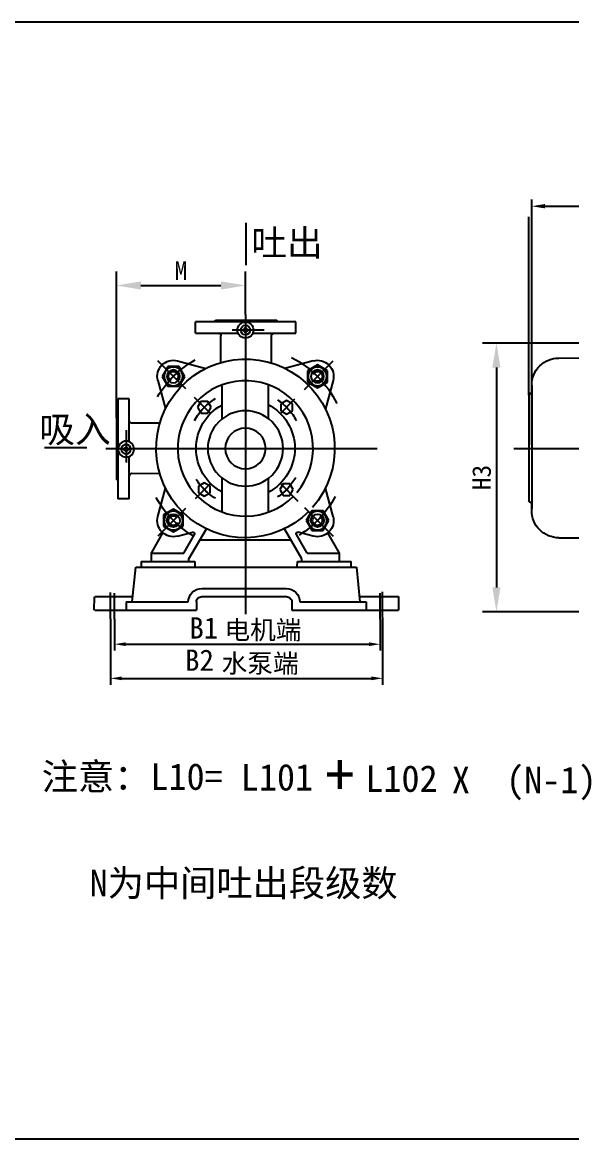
# Model space of a CAD drawing. Extents: x 1620 to 2878, y -792 to 791.
# Drawn here: x 2516 to 2619.4, y -582 to -372 of the extents above; entities that cross this region are included whole.
import ezdxf
from ezdxf.enums import TextEntityAlignment as Align

# ---------------------------------------------------------------- set-up
doc = ezdxf.new("R2010")
doc.units = 0
doc.header["$MEASUREMENT"] = 0
doc.linetypes.add('CENTER', pattern=[2, 1.25, -0.25, 0.25, -0.25])
doc.linetypes.add('CENTERX2', pattern=[4, 2.5, -0.5, 0.5, -0.5])
doc.layers.get('0').update_dxf_attribs({"linetype": 'CONTINUOUS'})
doc.layers.get('DEFPOINTS').update_dxf_attribs({"linetype": 'CONTINUOUS'})
for name, color, linetype in [('1', 7, 'CONTINUOUS'), ('2', 1, 'CONTINUOUS'), ('4', 4, 'CENTERX2'), ('8', 20, 'CONTINUOUS')]:
    doc.layers.add(name, color=color, linetype=linetype)
doc.styles.get("Standard").update_dxf_attribs({"font": 'SimSun.ttf', "width": 0.6})
doc.dimstyles.get("Standard").update_dxf_attribs({"dimtxt": 0.18, "dimasz": 0.18, "dimexe": 0.18, "dimexo": 0.0625, "dimgap": 0.09, "dimtad": 0, "dimtih": 1, "dimtoh": 1, "dimdec": 4, "dimzin": 0, "dimdsep": 46, "dimtxsty": 'Standard', "dimcen": 0.09, "dimadec": 0, "dimazin": 0, "dimtfac": 1, "dimtdec": 4, "dimtofl": 0, "dimtmove": 0, "dimatfit": 3, "dimfxl": 0, "dimtolj": 1, "dimtzin": 0, "dimarcsym": 0})

# ---------------------------------------------------------------- blocks, each defined once
blk = doc.blocks.new('*D72')
at = {"layer": '2', "color": 0, "lineweight": -2}
for p, q in [((2611.91, -451.51), (2611.91, -405.32)), ((2614.41, -406.57), (2781.34, -406.57)), ((2783.84, -451.51), (2783.84, -405.32))]:
    blk.add_line(p, q, dxfattribs=at)
at = {"layer": '2', "color": 0}
for points in [[(2614.41, -406.15), (2614.41, -406.98), (2611.91, -406.57)], [(2781.34, -406.15), (2781.34, -406.98), (2783.84, -406.57)]]:
    blk.add_solid(points, dxfattribs=at)
at = {"layer": 'DEFPOINTS', "color": 0}
for p in [(2783.84, -406.57), (2611.91, -452.14), (2783.84, -452.14)]:
    blk.add_point(p, dxfattribs=at)

msp = doc.modelspace()

# ---------------------------------------------------------------- linework, layer by layer
for p, q in [((2809.31876, -371.97458), (2512.31876, -371.97458)), ((2512.31876, -581.97458), (2809.31876, -581.97458))]:
    msp.add_line(p, q)
at = {"color": 1, "linetype": 'ByBlock'}
for p, q in [((2611.39285, -442.09131), (2611.39285, -408.57231)), ((2533.74112, -446.3619), (2533.74112, -418.83771)), ((2558.02912, -426.94286), (2558.02912, -418.83771)), ((2538.36112, -421.47771), (2553.40912, -421.47771)), ((2642.24525, -432.3115), (2602.62359, -432.3115)), ((2605.26359, -436.9315), (2605.26359, -478.27178)), ((2621.82976, -482.89178), (2602.62359, -482.89178)), ((2532.63246, -484.164), (2532.63246, -496.57993)), ((2533.4022, -484.27114), (2533.4022, -490.15846)), ((2583.36391, -484.27114), (2583.36391, -490.15846)), ((2583.85253, -483.9039), (2583.85253, -496.57993)), ((2535.5022, -488.95846), (2581.26391, -488.95846)), ((2534.73246, -495.37993), (2581.75253, -495.37993))]:
    msp.add_line(p, q, dxfattribs=at)
for points in [[(2538.36112, -420.70771), (2538.36112, -422.24771), (2533.74112, -421.47771)], [(2553.40912, -420.70771), (2553.40912, -422.24771), (2558.02912, -421.47771)], [(2604.49359, -436.9315), (2606.03359, -436.9315), (2605.26359, -432.3115)], [(2604.49359, -478.27178), (2606.03359, -478.27178), (2605.26359, -482.89178)], [(2535.5022, -488.60846), (2535.5022, -489.30846), (2533.4022, -488.95846)], [(2581.26391, -488.60846), (2581.26391, -489.30846), (2583.36391, -488.95846)], [(2534.73246, -495.02993), (2534.73246, -495.72993), (2532.63246, -495.37993)], [(2581.75253, -495.02993), (2581.75253, -495.72993), (2583.85253, -495.37993)]]:
    msp.add_solid(points, dxfattribs=at)
at = {"layer": '1'}
for p, q in [((2567.48556, -428.34136), (2548.66236, -428.34136)), ((2548.66236, -430.46656), (2548.66236, -428.34136)), ((2552.10316, -428.34136), (2552.38253, -428.03776)), ((2563.93406, -428.03776), (2552.38253, -428.03776)), ((2564.24716, -428.34136), (2563.93406, -428.03776)), ((2567.48556, -428.34136), (2564.24716, -428.34136)), ((2567.48556, -430.46656), (2567.48556, -428.34136)), ((2548.66236, -430.46656), (2556.65757, -430.46656)), ((2558.02912, -429.34403), (2557.51379, -429.85936)), ((2557.51379, -429.85936), (2558.02912, -430.37469)), ((2558.54445, -429.85936), (2558.02912, -429.34403)), ((2558.02912, -430.37469), (2558.54445, -429.85936)), ((2559.40068, -430.46656), (2567.48556, -430.46656)), ((2553.3962, -435.9899), (2553.41876, -430.97256)), ((2562.94024, -436.07233), (2562.93184, -430.87022)), ((2543.39776, -436.72258), (2542.32719, -438.57686)), ((2545.53889, -436.72258), (2543.39776, -436.72258)), ((2545.2541, -435.64431), (2550.59168, -437.07451)), ((2546.60946, -438.57686), (2545.53889, -436.72258)), ((2570.80415, -435.64431), (2565.46657, -437.07451)), ((2571.58992, -436.43572), (2569.73565, -437.50629)), ((2573.4442, -437.50629), (2571.58992, -436.43572)), ((2617.0311, -435.12038), (2625.28142, -435.10361)), ((2542.32719, -438.57686), (2543.39776, -440.43114)), ((2545.53889, -440.43114), (2546.60946, -438.57686)), ((2569.73565, -437.50629), (2569.73565, -439.64743)), ((2573.4442, -439.64743), (2573.4442, -437.50629)), ((2541.53577, -439.36263), (2542.96597, -444.70022)), ((2543.39776, -440.43114), (2545.53889, -440.43114)), ((2553.59893, -440.19596), (2553.59893, -446.60986)), ((2562.29448, -440.13609), (2562.29448, -446.48169)), ((2569.73565, -439.64743), (2571.58992, -440.71799)), ((2571.58992, -440.71799), (2573.4442, -439.64743)), ((2574.52247, -439.36263), (2573.09227, -444.70022)), ((2611.90542, -440.24607), (2611.90542, -463.49538)), ((2611.90542, -440.24607), (2611.90542, -441.57875)), ((2534.04472, -442.81039), (2534.04472, -461.63359)), ((2536.16992, -442.81039), (2534.04472, -442.81039)), ((2534.04472, -442.81039), (2534.04472, -446.04879)), ((2536.16992, -450.89527), (2536.16992, -442.81039)), ((2611.39285, -442.09131), (2611.39285, -461.97898)), ((2611.70039, -441.78377), (2611.70039, -441.78377)), ((2549.65815, -443.30349), (2549.02541, -444.39944)), ((2549.02541, -444.39944), (2549.65815, -445.49538)), ((2550.92364, -443.30349), (2549.65815, -443.30349)), ((2551.55639, -444.39944), (2550.92364, -443.30349)), ((2550.92364, -445.49538), (2551.55639, -444.39944)), ((2565.76735, -443.13395), (2564.6714, -443.76669)), ((2564.6714, -443.76669), (2564.6714, -445.03218)), ((2564.6714, -445.03218), (2565.76735, -445.66492)), ((2566.86329, -443.76669), (2565.76735, -443.13395)), ((2565.76735, -445.66492), (2566.86329, -445.03218)), ((2566.86329, -445.03218), (2566.86329, -443.76669)), ((2534.04472, -446.04879), (2533.74112, -446.3619)), ((2533.74112, -446.3619), (2533.74112, -457.91342)), ((2549.65815, -445.49538), (2550.92364, -445.49538)), ((2541.77569, -447.35571), (2536.57358, -447.36411)), ((2535.56272, -451.7515), (2535.04739, -452.26683)), ((2535.04739, -452.26683), (2535.56272, -452.78216)), ((2536.07805, -452.26683), (2535.56272, -451.7515)), ((2535.56272, -452.78216), (2536.07805, -452.26683)), ((2536.16992, -461.63359), (2536.16992, -453.63838)), ((2541.69326, -456.89975), (2536.67592, -456.87719)), ((2553.59893, -457.66546), (2553.59893, -464.07936)), ((2562.29448, -457.79363), (2562.29448, -464.13922)), ((2534.04472, -458.19279), (2533.74112, -457.91342)), ((2541.53577, -464.91268), (2542.96597, -459.5751)), ((2550.2909, -458.61039), (2549.19495, -459.24314)), ((2549.19495, -459.24314), (2549.19495, -460.50863)), ((2551.38685, -459.24314), (2550.2909, -458.61039)), ((2551.38685, -460.50863), (2551.38685, -459.24314)), ((2565.1346, -458.77994), (2564.50186, -459.87588)), ((2564.50186, -459.87588), (2565.1346, -460.97183)), ((2566.40009, -458.77994), (2565.1346, -458.77994)), ((2567.03284, -459.87588), (2566.40009, -458.77994)), ((2566.40009, -460.97183), (2567.03284, -459.87588)), ((2574.52247, -464.91268), (2573.09227, -459.5751)), ((2536.16992, -461.63359), (2534.04472, -461.63359)), ((2549.19495, -460.50863), (2550.2909, -461.14137)), ((2550.2909, -461.14137), (2551.38685, -460.50863)), ((2565.1346, -460.97183), (2566.40009, -460.97183)), ((2544.46832, -463.55732), (2542.61405, -464.62789)), ((2546.3226, -464.62789), (2544.46832, -463.55732)), ((2570.51936, -463.84418), (2569.44879, -465.69846)), ((2572.66049, -463.84418), (2570.51936, -463.84418)), ((2573.73106, -465.69846), (2572.66049, -463.84418)), ((2611.70039, -462.28652), (2611.70039, -462.28652)), ((2611.90542, -463.82422), (2611.90542, -462.49155)), ((2542.61405, -464.62789), (2542.61405, -466.76903)), ((2546.3226, -466.76903), (2546.3226, -464.62789)), ((2569.44879, -465.69846), (2570.51936, -467.55274)), ((2572.66049, -467.55274), (2573.73106, -465.69846)), ((2540.31912, -471.80896), (2542.50838, -468.01706)), ((2542.61405, -466.76903), (2544.46832, -467.83959)), ((2544.46832, -467.83959), (2546.3226, -466.76903)), ((2545.2541, -468.63101), (2548.08397, -467.87275)), ((2547.40312, -472.92216), (2550.68106, -467.24461)), ((2568.65512, -472.92216), (2565.37719, -467.24461)), ((2570.80415, -468.63101), (2567.97428, -467.87275)), ((2570.51936, -467.55274), (2572.66049, -467.55274)), ((2575.73912, -471.80896), (2573.54987, -468.01706)), ((2546.40985, -471.80896), (2548.42547, -468.3178)), ((2566.62386, -469.4039), (2549.43439, -469.4039)), ((2569.6484, -471.80896), (2567.63278, -468.3178)), ((2617.0311, -468.94991), (2625.21494, -468.94991)), ((2540.31912, -473.42816), (2540.31912, -471.80896)), ((2540.31912, -471.80896), (2546.40985, -471.80896)), ((2569.6484, -471.80896), (2575.73912, -471.80896)), ((2575.73912, -473.42816), (2575.73912, -471.80896)), ((2536.73729, -481.01816), (2537.39509, -474.44016)), ((2537.39509, -474.44016), (2572.6851, -474.44016)), ((2538.40709, -473.42816), (2548.52709, -473.42816)), ((2538.40709, -473.42816), (2538.40709, -474.44016)), ((2547.40312, -473.42816), (2547.40312, -472.92216)), ((2548.52709, -473.42816), (2548.52709, -474.44016)), ((2567.79508, -474.40259), (2567.79869, -473.42816)), ((2567.79869, -473.42816), (2577.91876, -473.42816)), ((2568.65512, -473.42816), (2568.65512, -472.92216)), ((2572.6851, -474.44016), (2578.92582, -474.44016)), ((2577.91501, -474.44016), (2577.91876, -473.42816)), ((2578.92582, -474.44016), (2579.58362, -481.01816)), ((2549.81211, -478.48816), (2565.74982, -478.48816)), ((2529.53758, -480.06908), (2529.50149, -482.53616)), ((2529.66074, -480.00616), (2536.83849, -480.00616)), ((2549.81211, -480.00616), (2565.74982, -480.00616)), ((2579.48242, -480.00616), (2586.81942, -480.00616)), ((2586.81942, -480.00616), (2586.81942, -482.53616)), ((2529.66074, -482.53616), (2548.80011, -482.53616)), ((2535.57349, -481.01816), (2535.57349, -482.53616)), ((2535.57349, -481.01816), (2537.09741, -481.01816)), ((2536.73729, -481.01816), (2547.28211, -481.01816)), ((2547.28211, -481.01816), (2547.28211, -481.01816)), ((2548.80011, -481.01816), (2548.80011, -482.53616)), ((2566.76182, -481.01816), (2566.76182, -482.53616)), ((2566.76182, -482.53616), (2586.81942, -482.53616)), ((2568.27982, -481.01816), (2579.58362, -481.01816)), ((2568.27982, -481.01816), (2568.27982, -481.01816)), ((2579.58362, -481.01816), (2580.74742, -481.01816)), ((2580.74742, -481.01816), (2580.74742, -482.53616))]:
    msp.add_line(p, q, dxfattribs=at)
for centre, major_axis in [((2558.02912, -429.85936), (1.06063, 1.06063)), ((2558.02912, -429.85936), (-0.63243, 0.63243)), ((2544.46832, -465.69846), (0.86523, 0.86523)), ((2571.58992, -465.69846), (0.86523, 0.86523))]:
    msp.add_ellipse(centre, major_axis=major_axis, ratio=1, dxfattribs=at)
at = {"layer": '1', "extrusion": (0, 0, -1)}
for centre, major_axis, start_param, end_param in [((2552.91276, -430.97256), (0.3578, 0.3578), 5.497787144, 7.068583471), ((2563.42739, -430.97256), (0.3578, 0.3578), 4.130657002, 5.497787144), ((2558.02912, -452.13766), (-11.87885, 11.87885), 3.138516213, 9.362111211), ((2544.46832, -438.57686), (-2.14678, 2.14678), 5.235987756, 7.330382858), ((2571.58992, -438.57686), (-2.14678, 2.14678), 0.523598776, 2.617993878), ((2617.0311, -440.24607), (3.62441, 3.62441), 3.926990817, 5.497787144), ((2558.02912, -452.13766), (6.57582, 6.57582), 2.852732368, 5.001249266), ((2558.02912, -452.13766), (6.57582, 6.57582), 5.974272778, 8.162894164), ((2536.67592, -446.86857), (0.3578, 0.3578), 2.559860675, 3.926990817), ((2611.70039, -461.97898), (0.21746, 0.21746), 2.35619449, 3.926990817), ((2611.70039, -462.49155), (0.14498, 0.14498), 5.497787144, 7.068583471), ((2617.0311, -463.82422), (3.62441, 3.62441), 2.35619449, 3.926990817), ((2544.46832, -465.69846), (-2.14678, 2.14678), 3.665191429, 5.759586532), ((2571.58992, -465.69846), (-2.14678, 2.14678), 2.094395102, 4.188790205), ((2548.16254, -468.166), (0.21468, 0.21468), 5.235987756, 7.592182246), ((2567.8957, -468.166), (0.21468, 0.21468), 3.403392041, 5.759586532), ((2549.81211, -481.01816), (-1.78898, 1.78898), 5.497787144, 7.068583471), ((2565.74982, -481.01816), (-1.78898, 1.78898), 0.785398163, 2.35619449), ((2549.81211, -481.01816), (-0.71559, 0.71559), 5.497787144, 7.068583471), ((2565.74982, -481.01816), (0.71559, 0.71559), 5.497787144, 7.068583471)]:
    msp.add_ellipse(centre, major_axis=major_axis, ratio=1, start_param=start_param, end_param=end_param, dxfattribs=at)
for centre, major_axis in [((2544.46832, -438.57686), (-1.24369, 1.24369)), ((2571.58992, -438.57686), (-1.24369, 1.24369)), ((2544.46832, -438.57686), (0.86523, 0.86523)), ((2571.58992, -438.57686), (0.86523, 0.86523)), ((2558.02912, -452.13766), (5.00915, 5.00915)), ((2558.02912, -452.13766), (2.69245, 2.69245)), ((2535.56272, -452.26683), (-1.06063, 1.06063)), ((2535.56272, -452.26683), (-0.63243, 0.63243)), ((2544.46832, -465.69846), (-1.24369, 1.24369)), ((2571.58992, -465.69846), (-1.24369, 1.24369))]:
    msp.add_ellipse(centre, major_axis=major_axis, ratio=1, dxfattribs=at)
at = {"layer": '1'}
for centre, major_axis, start_param, end_param in [((2558.02912, -452.13766), (9.00641, 9.00641), 4.791965368, 10.999156115), ((2611.70039, -442.09131), (0.21746, 0.21746), 0.785398163, 2.35619449), ((2611.70039, -441.57875), (0.14498, 0.14498), 3.926990817, 5.497787144), ((2536.67592, -457.38319), (0.3578, 0.3578), 0.785398163, 2.35619449)]:
    msp.add_ellipse(centre, major_axis=major_axis, ratio=1, start_param=start_param, end_param=end_param, dxfattribs=at)
at = {"layer": '2', "extrusion": (0, 0, -1)}
for centre, start_param, end_param in [((2544.46832, -438.57686), 4.420330809, 9.265651303), ((2571.58992, -438.57686), 5.991127135, 10.83644763), ((2544.46832, -465.69846), 2.849534482, 7.694854976), ((2571.58992, -465.69846), 1.278738155, 6.124058649)]:
    msp.add_ellipse(centre, major_axis=(-0.64897, 0.64897), ratio=1, start_param=start_param, end_param=end_param, dxfattribs=at)
at = {"layer": '4', "ltscale": 50}
for p, q in [((2558.02912, -426.94286), (2558.02912, -483.33566)), ((2561.57689, -429.85936), (2555.51202, -429.85936)), ((2546.83948, -440.94802), (2541.52107, -435.6296)), ((2569.12751, -441.03927), (2574.53718, -435.6296)), ((2551.4533, -445.56184), (2548.43387, -442.54241)), ((2564.60494, -445.56184), (2567.3561, -442.81068)), ((2535.56272, -448.71907), (2535.56272, -454.78393)), ((2531.73144, -452.13766), (2582.83324, -452.13766)), ((2608.54011, -452.13766), (2784.6482, -452.13766)), ((2551.4533, -458.71348), (2548.57903, -461.58775)), ((2564.60494, -458.71348), (2567.91938, -462.02792)), ((2546.71911, -463.44767), (2541.52107, -468.64572)), ((2569.15937, -463.26791), (2574.53718, -468.64572))]:
    msp.add_line(p, q, dxfattribs=at)
at = {"layer": '4', "linetype": 'CENTER', "ltscale": 50}
for p, q in [((2532.63246, -484.164), (2532.63246, -479.25357)), ((2533.4022, -484.27114), (2533.4022, -479.36071)), ((2583.36391, -484.27114), (2583.36391, -479.36071)), ((2583.85253, -483.9039), (2583.85253, -479.12352))]:
    msp.add_line(p, q, dxfattribs=at)
at = {"layer": '4', "ltscale": 50, "extrusion": (0, 0, -1)}
for major_axis, start_param, end_param in [((13.5608, 13.5608), 4.457913698, 4.983725858), ((13.5608, 13.5608), 5.966721082, 6.611031387), ((7.73822, 7.73822), 4.426962972, 4.956434903), ((7.73822, 7.73822), 6.081000522, 6.568372452), ((7.73822, 7.73822), 1.312618269, 1.771592654), ((7.73822, 7.73822), 2.900127609, 3.364113702), ((13.5608, 13.5608), 2.902709519, 3.424710047), ((13.5608, 13.5608), 1.276587898, 1.801772345)]:
    msp.add_ellipse((2558.02912, -452.13766), major_axis=major_axis, ratio=1, start_param=start_param, end_param=end_param, dxfattribs=at)
at = {"layer": '8', "color": 1}
for p, q in [((2558.10544, -409.71723), (2558.10544, -417.67894)), ((2528.19809, -452.03581), (2520.23637, -452.03581))]:
    msp.add_line(p, q, dxfattribs=at)
at = {"layer": 'DEFPOINTS', "color": 0, "linetype": 'ByBlock'}
for p in [(2558.02912, -421.47771), (2558.02912, -426.94286), (2611.39285, -442.09131), (2533.74112, -446.3619), (2605.26359, -482.89178), (2532.63246, -484.164), (2533.4022, -484.27114), (2583.36391, -484.27114), (2583.85253, -483.9039), (2583.36391, -488.95846), (2583.85253, -495.37993)]:
    msp.add_point(p, dxfattribs=at)

# ---------------------------------------------------------------- texts
at = {"color": 3}
for s, p in [('电机端', (2554.08127, -488.04768)), ('水泵端', (2553.54267, -494.3223))]:
    msp.add_text(s, height=3.542, dxfattribs=at).set_placement(p)
msp.add_attdef('M', text='', height=3.5).set_placement((2545.88512, -421.47771), align=Align.BOTTOM_CENTER)
msp.add_attdef('H3', text='', height=3.5, rotation=90).set_placement((2605.26359, -457.60164), align=Align.BOTTOM_CENTER)
for tag, p in [('B1', (2552.90686, -487.89408)), ('B2', (2552.09696, -493.96348))]:
    msp.add_attdef(tag, text='', height=4).set_placement(p, align=Align.RIGHT)
for tag, p in [('L101', (2557.15627, -516.47928)), ('L102', (2580.59083, -516.72971))]:
    msp.add_attdef(tag, p, '', height=5)
at = {"layer": '2'}
msp.add_text('+', height=8, dxfattribs=at).set_placement((2573.07172, -517.48101))
at = {"layer": '8'}
for s, height, p in [('吐出', 4.928, (2559.11703, -415.90496)), ('吸入 ', 4.928, (2519.23156, -451.00821)), ('注意：L10=', 5, (2519.68604, -516.35406)), ('X  (N-1)', 5, (2596.88224, -516.98015)), ('N为中间吐出段级数', 5, (2528.70897, -536.3888))]:
    msp.add_text(s, height=height, dxfattribs=at).set_placement(p)

# ---------------------------------------------------------------- dimensions: what is measured, and where the dimension line sits
at = {"layer": '2'}
dim = msp.add_linear_dim(base=(2783.84211, -406.56765), p1=(2611.90542, -452.13766), p2=(2783.84211, -452.13766), text=' ', dimstyle='Standard', override={"dimtxt": 2.5, "dimasz": 2.5, "dimexe": 1.25, "dimexo": 0.625, "dimgap": 0.625, "dimtad": 1, "dimtih": 0, "dimtoh": 0, "dimzin": 8, "dimlunit": 6, "dimcen": 2.5, "dimtofl": 1}, dxfattribs=at)
dim.commit()
dim.dimension.update_dxf_attribs({"geometry": '*D72', "text_midpoint": (2697.87376, -406.56765)})

doc.saveas('drawing.dxf')
